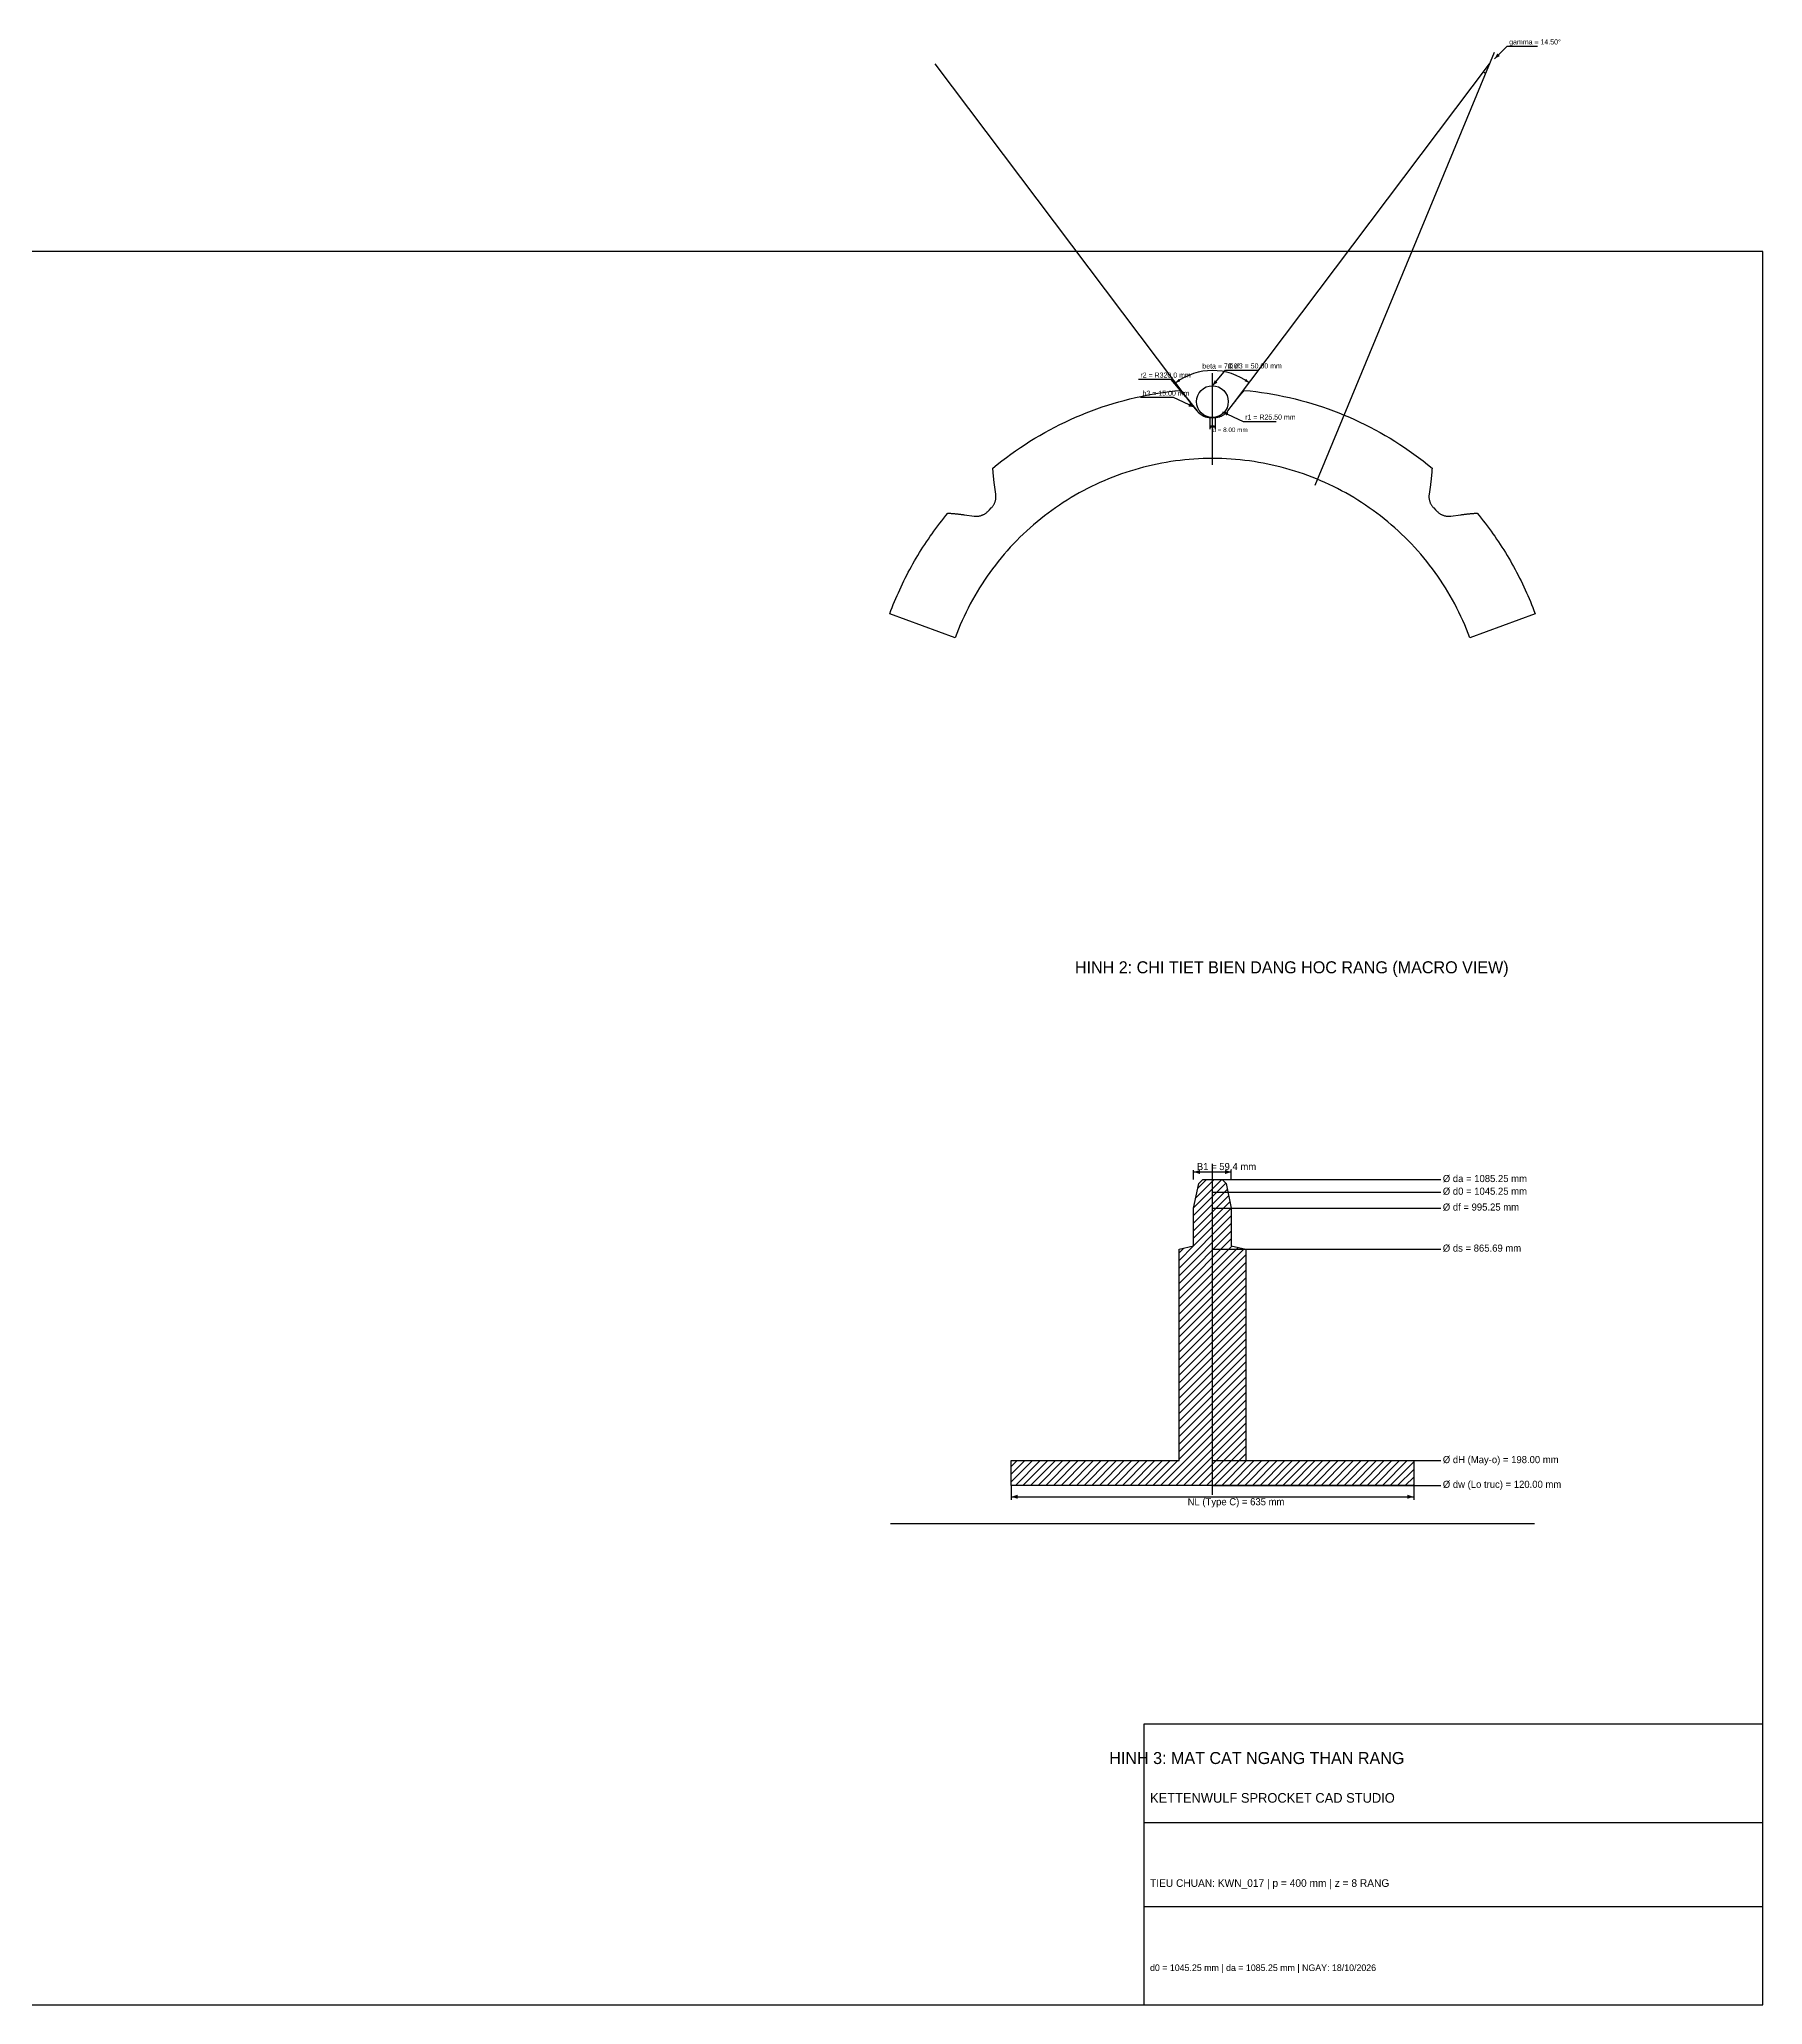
# Model space of a CAD drawing. Extents: x -954 to 4485, y -1384 to 1718.
# Drawn here: x 1765 to 4485, y -1384 to 1718 of the extents above; entities that cross this region are included whole.
import ezdxf

# ---------------------------------------------------------------- set-up
doc = ezdxf.new("R2010")
doc.units = 0
for name, color, linetype in [('CENTER_LINES', 1, 'CONTINUOUS'), ('DIM_BETA', 4, 'CONTINUOUS'), ('DIM_GAMMA', 30, 'CONTINUOUS'), ('DIM_H3', 3, 'CONTINUOUS'), ('DIM_R1', 1, 'CONTINUOUS'), ('DIM_R2', 6, 'CONTINUOUS'), ('DIM_ROLLER', 7, 'CONTINUOUS'), ('DIM_U', 2, 'CONTINUOUS'), ('DRAWING_BORDER', 7, 'CONTINUOUS'), ('GAP_BED_R1', 1, 'CONTINUOUS'), ('GAP_BOTTOM_U', 2, 'CONTINUOUS'), ('GAP_CREST_R2', 6, 'CONTINUOUS'), ('GAP_FLANK_H3', 3, 'CONTINUOUS'), ('GAP_RIM_BODY', 8, 'CONTINUOUS'), ('SEATED_ROLLER', 7, 'CONTINUOUS'), ('SECTION_CONTOUR', 7, 'CONTINUOUS'), ('SECTION_DIMS', 2, 'CONTINUOUS'), ('SECTION_HATCH', 8, 'CONTINUOUS'), ('SECTION_REFS', 4, 'CONTINUOUS'), ('TITLE_BLOCK', 7, 'CONTINUOUS')]:
    doc.layers.add(name, color=color, linetype=linetype)

msp = doc.modelspace()

# ---------------------------------------------------------------- linework, layer by layer
at = {"layer": 'CENTER_LINES'}
for p, q in [((3778.378, 1014.675), (4061.541, 1698.291)), ((3616.563, 1046.862), (3616.563, 1191.644)), ((3616.563, -579.019), (3616.563, -56.394)), ((3108.563, -624.019), (4124.563, -624.019))]:
    msp.add_line(p, q, dxfattribs=at)
at = {"layer": 'DIM_BETA'}
for p, q in [((3583.171, 1143.777), (3179.239, 1679.813)), ((3649.955, 1143.777), (4053.887, 1679.813))]:
    msp.add_line(p, q, dxfattribs=at)
msp.add_arc((3616.563, 1099.464), 96.118, 53, 127, dxfattribs=at)
for points in [[(3558.717, 1176.228), (3562.984, 1182.264), (3565.696, 1178.665)], [(3674.409, 1176.228), (3667.43, 1178.665), (3670.142, 1182.264)]]:
    msp.add_solid(points, dxfattribs=at)
at = {"layer": 'DIM_GAMMA'}
for p, q in [((4061.762, 1687.688), (4081.561, 1707.487)), ((4081.561, 1707.487), (4129.561, 1707.487))]:
    msp.add_line(p, q, dxfattribs=at)
msp.add_arc((4053.887, 1679.813), 15.75, 233, 247.5, dxfattribs=at)
msp.add_solid([(4061.762, 1687.688), (4065.993, 1695.902), (4069.976, 1691.919)], dxfattribs=at)
at = {"layer": 'DIM_H3'}
for p, q in [((3555.057, 1153.002), (3503.057, 1153.002)), ((3587.684, 1137.788), (3555.057, 1153.002))]:
    msp.add_line(p, q, dxfattribs=at)
msp.add_solid([(3587.684, 1137.788), (3578.519, 1138.955), (3580.899, 1144.059)], dxfattribs=at)
at = {"layer": 'DIM_R1'}
for p, q in [((3632.4, 1130.569), (3665.027, 1115.355)), ((3665.027, 1115.355), (3717.027, 1115.355))]:
    msp.add_line(p, q, dxfattribs=at)
msp.add_solid([(3632.4, 1130.569), (3641.566, 1129.402), (3639.186, 1124.298)], dxfattribs=at)
at = {"layer": 'DIM_R2'}
for p, q in [((3551.603, 1181.623), (3499.603, 1181.623)), ((3574.743, 1154.045), (3551.603, 1181.623))]:
    msp.add_line(p, q, dxfattribs=at)
msp.add_solid([(3574.743, 1154.045), (3566.929, 1158.976), (3571.244, 1162.596)], dxfattribs=at)
at = {"layer": 'DIM_ROLLER'}
for p, q in [((3616.563, 1171.644), (3637.132, 1196.158)), ((3637.132, 1196.158), (3689.132, 1196.158))]:
    msp.add_line(p, q, dxfattribs=at)
msp.add_solid([(3616.563, 1171.644), (3620.062, 1180.195), (3624.377, 1176.575)], dxfattribs=at)
at = {"layer": 'DIM_U'}
for p, q in [((3612.563, 1121.644), (3612.563, 1103.244)), ((3620.563, 1121.644), (3620.563, 1103.244)), ((3612.563, 1107.244), (3620.563, 1107.244))]:
    msp.add_line(p, q, dxfattribs=at)
for points in [[(3612.563, 1107.244), (3619.603, 1109.497), (3619.603, 1104.991)], [(3620.563, 1107.244), (3613.523, 1104.991), (3613.523, 1109.497)]]:
    msp.add_solid(points, dxfattribs=at)
at = {"layer": 'DRAWING_BORDER'}
msp.add_lwpolyline([(-953.938, -1383.694), (4484.763, -1383.694), (4484.763, 1383.694), (-953.938, 1383.694)], close=True, dxfattribs=at)
at = {"layer": 'GAP_BED_R1'}
for points in [[(3612.563, 1121.644), (3611.62, 1121.662), (3610.678, 1121.714), (3609.738, 1121.801), (3608.803, 1121.923), (3607.872, 1122.079), (3606.948, 1122.27), (3606.032, 1122.495), (3605.125, 1122.753), (3604.227, 1123.045), (3603.342, 1123.37), (3602.468, 1123.727), (3601.609, 1124.117), (3600.765, 1124.538), (3599.937, 1124.99), (3599.126, 1125.472), (3598.333, 1125.984), (3597.56, 1126.525), (3596.808, 1127.094), (3596.077, 1127.69), (3595.368, 1128.314), (3594.683, 1128.963), (3594.023, 1129.636), (3593.388, 1130.334), (3592.779, 1131.055)], [(3620.563, 1121.644), (3621.506, 1121.662), (3622.448, 1121.714), (3623.388, 1121.801), (3624.323, 1121.923), (3625.254, 1122.079), (3626.178, 1122.27), (3627.094, 1122.495), (3628.001, 1122.753), (3628.899, 1123.045), (3629.784, 1123.37), (3630.658, 1123.727), (3631.517, 1124.117), (3632.361, 1124.538), (3633.189, 1124.99), (3634, 1125.472), (3634.793, 1125.984), (3635.566, 1126.525), (3636.318, 1127.094), (3637.049, 1127.69), (3637.758, 1128.314), (3638.442, 1128.963), (3639.103, 1129.636), (3639.738, 1130.334), (3640.347, 1131.055)]]:
    msp.add_lwpolyline(points, dxfattribs=at)
at = {"layer": 'GAP_BOTTOM_U'}
msp.add_line((3612.563, 1121.644), (3620.563, 1121.644), dxfattribs=at)
at = {"layer": 'GAP_CREST_R2'}
for points in [[(3583.171, 1143.777), (3582.529, 1144.625), (3581.885, 1145.471), (3581.239, 1146.315), (3580.589, 1147.156), (3579.937, 1147.995), (3579.282, 1148.832), (3578.624, 1149.667), (3577.963, 1150.5), (3577.3, 1151.331), (3576.634, 1152.159), (3575.965, 1152.985), (3575.293, 1153.809), (3574.619, 1154.631), (3573.941, 1155.45), (3573.262, 1156.267), (3572.579, 1157.082), (3571.894, 1157.895), (3571.206, 1158.705), (3570.515, 1159.513), (3569.822, 1160.319), (3569.126, 1161.122), (3568.427, 1161.923), (3567.726, 1162.722), (3567.022, 1163.519), (3566.315, 1164.313)], [(3649.955, 1143.777), (3650.597, 1144.625), (3651.24, 1145.471), (3651.887, 1146.315), (3652.537, 1147.156), (3653.189, 1147.995), (3653.844, 1148.832), (3654.502, 1149.667), (3655.163, 1150.5), (3655.826, 1151.331), (3656.492, 1152.159), (3657.161, 1152.985), (3657.833, 1153.809), (3658.507, 1154.631), (3659.185, 1155.45), (3659.864, 1156.267), (3660.547, 1157.082), (3661.232, 1157.895), (3661.92, 1158.705), (3662.611, 1159.513), (3663.304, 1160.319), (3664, 1161.122), (3664.699, 1161.923), (3665.4, 1162.722), (3666.104, 1163.519), (3666.811, 1164.313)]]:
    msp.add_lwpolyline(points, dxfattribs=at)
at = {"layer": 'GAP_FLANK_H3'}
for p, q in [((3592.198, 1131.798), (3583.171, 1143.777)), ((3640.928, 1131.798), (3649.955, 1143.777))]:
    msp.add_line(p, q, dxfattribs=at)
at = {"layer": 'GAP_RIM_BODY'}
msp.add_lwpolyline([(3107.477, 811.831), (3109.269, 816.62), (3111.106, 821.391), (3112.989, 826.145), (3114.916, 830.882), (3116.887, 835.6), (3118.903, 840.299), (3120.963, 844.979), (3123.067, 849.639), (3125.215, 854.279), (3127.407, 858.899), (3129.642, 863.498), (3131.92, 868.075), (3134.242, 872.631), (3136.606, 877.165), (3139.012, 881.677), (3141.461, 886.165), (3143.953, 890.63), (3146.486, 895.072), (3149.061, 899.49), (3151.678, 903.883), (3154.335, 908.251), (3157.034, 912.594), (3159.774, 916.911), (3162.554, 921.203), (3165.375, 925.468), (3168.235, 929.706), (3171.136, 933.917), (3174.076, 938.1), (3177.055, 942.256), (3180.073, 946.383), (3183.13, 950.482), (3186.226, 954.552), (3189.359, 958.592), (3192.531, 962.603), (3195.74, 966.584), (3198.987, 970.534), (3200.048, 970.472), (3201.109, 970.407), (3202.17, 970.338), (3203.231, 970.265), (3204.291, 970.189), (3205.351, 970.11), (3206.411, 970.027), (3207.47, 969.94), (3208.529, 969.85), (3209.588, 969.757), (3210.647, 969.659), (3211.705, 969.559), (3212.763, 969.455), (3213.82, 969.347), (3214.877, 969.236), (3215.934, 969.121), (3216.99, 969.003), (3218.046, 968.881), (3219.102, 968.756), (3220.157, 968.628), (3221.212, 968.495), (3222.266, 968.36), (3223.32, 968.221), (3224.373, 968.078), (3225.426, 967.932), (3240.28, 965.844), (3241.217, 965.73), (3242.157, 965.651), (3243.099, 965.606), (3244.043, 965.597), (3244.986, 965.622), (3245.927, 965.682), (3246.866, 965.777), (3247.801, 965.907), (3248.73, 966.071), (3249.652, 966.27), (3250.567, 966.502), (3251.472, 966.768), (3252.366, 967.067), (3253.249, 967.4), (3254.12, 967.764), (3254.976, 968.161), (3255.816, 968.589), (3256.641, 969.048), (3257.448, 969.537), (3258.236, 970.056), (3259.004, 970.603), (3259.752, 971.178), (3260.478, 971.781), (3261.181, 972.41), (3261.86, 973.065), (3264.689, 975.893), (3267.517, 978.722), (3268.172, 979.401), (3268.801, 980.104), (3269.404, 980.83), (3269.979, 981.578), (3270.526, 982.346), (3271.045, 983.134), (3271.534, 983.941), (3271.993, 984.766), (3272.421, 985.606), (3272.817, 986.462), (3273.182, 987.332), (3273.514, 988.216), (3273.814, 989.11), (3274.08, 990.015), (3274.312, 990.93), (3274.511, 991.852), (3274.675, 992.781), (3274.805, 993.716), (3274.9, 994.654), (3274.96, 995.596), (3274.985, 996.539), (3274.976, 997.483), (3274.931, 998.425), (3274.852, 999.365), (3274.738, 1000.302), (3272.65, 1015.156), (3272.504, 1016.209), (3272.361, 1017.262), (3272.222, 1018.316), (3272.087, 1019.37), (3271.954, 1020.425), (3271.826, 1021.48), (3271.7, 1022.536), (3271.579, 1023.591), (3271.461, 1024.648), (3271.346, 1025.705), (3271.235, 1026.762), (3271.127, 1027.819), (3271.023, 1028.877), (3270.922, 1029.935), (3270.825, 1030.994), (3270.732, 1032.053), (3270.642, 1033.112), (3270.555, 1034.171), (3270.472, 1035.231), (3270.393, 1036.291), (3270.317, 1037.351), (3270.244, 1038.412), (3270.175, 1039.473), (3270.11, 1040.534), (3270.048, 1041.595), (3277.055, 1047.311), (3284.156, 1052.91), (3291.349, 1058.39), (3298.632, 1063.749), (3306.004, 1068.986), (3313.462, 1074.099), (3321.004, 1079.087), (3328.629, 1083.949), (3336.333, 1088.683), (3344.115, 1093.289), (3351.973, 1097.764), (3359.904, 1102.107), (3367.906, 1106.318), (3375.978, 1110.394), (3384.116, 1114.336), (3392.319, 1118.141), (3400.584, 1121.809), (3408.909, 1125.339), (3417.292, 1128.73), (3425.73, 1131.981), (3434.221, 1135.09), (3442.763, 1138.058), (3451.353, 1140.882), (3459.989, 1143.564), (3468.669, 1146.101), (3477.389, 1148.493), (3486.148, 1150.739), (3494.944, 1152.839), (3503.773, 1154.792), (3512.633, 1156.598), (3521.522, 1158.256), (3530.438, 1159.766), (3539.378, 1161.127), (3548.339, 1162.338), (3557.319, 1163.4), (3566.315, 1164.313), (3567.022, 1163.519), (3567.726, 1162.722), (3568.427, 1161.923), (3569.126, 1161.122), (3569.822, 1160.319), (3570.515, 1159.513), (3571.206, 1158.705), (3571.894, 1157.895), (3572.579, 1157.082), (3573.262, 1156.267), (3573.941, 1155.45), (3574.619, 1154.631), (3575.293, 1153.809), (3575.965, 1152.985), (3576.634, 1152.159), (3577.3, 1151.331), (3577.963, 1150.5), (3578.624, 1149.667), (3579.282, 1148.832), (3579.937, 1147.995), (3580.589, 1147.156), (3581.239, 1146.315), (3581.885, 1145.471), (3582.529, 1144.625), (3583.171, 1143.777), (3592.198, 1131.798), (3592.779, 1131.055), (3593.388, 1130.334), (3594.023, 1129.636), (3594.683, 1128.963), (3595.368, 1128.314), (3596.077, 1127.69), (3596.808, 1127.094), (3597.56, 1126.525), (3598.333, 1125.984), (3599.126, 1125.472), (3599.937, 1124.99), (3600.765, 1124.538), (3601.609, 1124.117), (3602.468, 1123.727), (3603.342, 1123.37), (3604.227, 1123.045), (3605.125, 1122.753), (3606.032, 1122.495), (3606.948, 1122.27), (3607.872, 1122.079), (3608.803, 1121.923), (3609.738, 1121.801), (3610.678, 1121.714), (3611.62, 1121.662), (3612.563, 1121.644), (3616.563, 1121.644), (3620.563, 1121.644), (3621.506, 1121.662), (3622.448, 1121.714), (3623.388, 1121.801), (3624.323, 1121.923), (3625.254, 1122.079), (3626.178, 1122.27), (3627.094, 1122.495), (3628.001, 1122.753), (3628.899, 1123.045), (3629.784, 1123.37), (3630.658, 1123.727), (3631.517, 1124.117), (3632.361, 1124.538), (3633.189, 1124.99), (3634, 1125.472), (3634.793, 1125.984), (3635.566, 1126.525), (3636.318, 1127.094), (3637.049, 1127.69), (3637.758, 1128.314), (3638.442, 1128.963), (3639.103, 1129.636), (3639.738, 1130.334), (3640.347, 1131.055), (3640.928, 1131.798), (3649.955, 1143.777), (3650.597, 1144.625), (3651.24, 1145.471), (3651.887, 1146.315), (3652.537, 1147.156), (3653.189, 1147.995), (3653.844, 1148.832), (3654.502, 1149.667), (3655.163, 1150.5), (3655.826, 1151.331), (3656.492, 1152.159), (3657.161, 1152.985), (3657.833, 1153.809), (3658.507, 1154.631), (3659.185, 1155.45), (3659.864, 1156.267), (3660.547, 1157.082), (3661.232, 1157.895), (3661.92, 1158.705), (3662.611, 1159.513), (3663.304, 1160.319), (3664, 1161.122), (3664.699, 1161.923), (3665.4, 1162.722), (3666.104, 1163.519), (3666.811, 1164.313), (3675.807, 1163.4), (3684.787, 1162.338), (3693.748, 1161.127), (3702.688, 1159.766), (3711.604, 1158.256), (3720.493, 1156.598), (3729.353, 1154.792), (3738.182, 1152.839), (3746.978, 1150.739), (3755.737, 1148.493), (3764.457, 1146.101), (3773.137, 1143.564), (3781.773, 1140.882), (3790.363, 1138.058), (3798.905, 1135.09), (3807.396, 1131.981), (3815.834, 1128.73), (3824.217, 1125.339), (3832.542, 1121.809), (3840.807, 1118.141), (3849.01, 1114.336), (3857.148, 1110.394), (3865.22, 1106.318), (3873.222, 1102.107), (3881.153, 1097.764), (3889.011, 1093.289), (3896.793, 1088.683), (3904.497, 1083.949), (3912.122, 1079.087), (3919.664, 1074.099), (3927.122, 1068.986), (3934.494, 1063.749), (3941.777, 1058.39), (3948.97, 1052.91), (3956.071, 1047.311), (3963.078, 1041.595), (3963.016, 1040.534), (3962.951, 1039.473), (3962.882, 1038.412), (3962.809, 1037.351), (3962.733, 1036.291), (3962.654, 1035.231), (3962.571, 1034.171), (3962.484, 1033.112), (3962.394, 1032.053), (3962.301, 1030.994), (3962.203, 1029.935), (3962.103, 1028.877), (3961.999, 1027.819), (3961.891, 1026.762), (3961.78, 1025.705), (3961.665, 1024.648), (3961.547, 1023.591), (3961.425, 1022.536), (3961.3, 1021.48), (3961.172, 1020.425), (3961.039, 1019.37), (3960.904, 1018.316), (3960.765, 1017.262), (3960.622, 1016.209), (3960.476, 1015.156), (3958.388, 1000.302), (3958.274, 999.365), (3958.195, 998.425), (3958.15, 997.483), (3958.141, 996.539), (3958.166, 995.596), (3958.226, 994.654), (3958.321, 993.716), (3958.451, 992.781), (3958.615, 991.852), (3958.814, 990.93), (3959.046, 990.015), (3959.312, 989.11), (3959.611, 988.216), (3959.944, 987.332), (3960.308, 986.462), (3960.705, 985.606), (3961.133, 984.766), (3961.592, 983.941), (3962.081, 983.134), (3962.6, 982.346), (3963.147, 981.578), (3963.722, 980.83), (3964.325, 980.104), (3964.954, 979.401), (3965.609, 978.722), (3968.437, 975.893), (3971.266, 973.065), (3971.945, 972.41), (3972.648, 971.781), (3973.374, 971.178), (3974.122, 970.603), (3974.89, 970.056), (3975.678, 969.537), (3976.485, 969.048), (3977.31, 968.589), (3978.15, 968.161), (3979.006, 967.764), (3979.876, 967.4), (3980.76, 967.067), (3981.654, 966.768), (3982.559, 966.502), (3983.474, 966.27), (3984.396, 966.071), (3985.325, 965.907), (3986.26, 965.777), (3987.198, 965.682), (3988.14, 965.622), (3989.083, 965.597), (3990.027, 965.606), (3990.969, 965.651), (3991.909, 965.73), (3992.846, 965.844), (4007.7, 967.932), (4008.753, 968.078), (4009.806, 968.221), (4010.86, 968.36), (4011.914, 968.495), (4012.969, 968.628), (4014.024, 968.756), (4015.08, 968.881), (4016.135, 969.003), (4017.192, 969.121), (4018.249, 969.236), (4019.306, 969.347), (4020.363, 969.455), (4021.421, 969.559), (4022.479, 969.659), (4023.538, 969.757), (4024.597, 969.85), (4025.656, 969.94), (4026.715, 970.027), (4027.775, 970.11), (4028.835, 970.189), (4029.895, 970.265), (4030.956, 970.338), (4032.017, 970.407), (4033.078, 970.472), (4034.139, 970.534), (4037.385, 966.584), (4040.595, 962.603), (4043.766, 958.592), (4046.9, 954.552), (4049.996, 950.482), (4053.053, 946.383), (4056.071, 942.256), (4059.05, 938.1), (4061.99, 933.917), (4064.891, 929.706), (4067.751, 925.468), (4070.572, 921.203), (4073.352, 916.911), (4076.092, 912.594), (4078.791, 908.251), (4081.448, 903.883), (4084.065, 899.49), (4086.64, 895.072), (4089.173, 890.63), (4091.664, 886.165), (4094.114, 881.677), (4096.52, 877.165), (4098.884, 872.631), (4101.206, 868.075), (4103.484, 863.498), (4105.719, 858.899), (4107.911, 854.279), (4110.058, 849.639), (4112.163, 844.979), (4114.223, 840.299), (4116.239, 835.6), (4118.21, 830.882), (4120.137, 826.145), (4122.019, 821.391), (4123.857, 816.62), (4125.649, 811.831), (4022.652, 773.833), (4020.061, 780.678), (4017.355, 787.477), (4014.534, 794.23), (4011.599, 800.934), (4008.552, 807.588), (4005.392, 814.189), (4002.121, 820.736), (3998.74, 827.226), (3995.25, 833.659), (3991.652, 840.031), (3987.946, 846.342), (3984.134, 852.589), (3980.217, 858.771), (3976.196, 864.886), (3972.072, 870.932), (3967.847, 876.907), (3963.521, 882.81), (3959.096, 888.639), (3954.573, 894.393), (3949.954, 900.069), (3945.239, 905.666), (3940.43, 911.183), (3935.529, 916.617), (3930.536, 921.968), (3925.454, 927.234), (3920.283, 932.413), (3915.026, 937.504), (3909.683, 942.505), (3904.256, 947.416), (3898.747, 952.233), (3893.158, 956.957), (3887.489, 961.586), (3881.743, 966.119), (3875.922, 970.553), (3870.026, 974.889), (3864.057, 979.124), (3858.018, 983.257), (3851.91, 987.288), (3845.734, 991.215), (3839.493, 995.038), (3833.189, 998.754), (3826.822, 1002.363), (3820.395, 1005.863), (3813.91, 1009.255), (3807.369, 1012.537), (3800.773, 1015.707), (3794.124, 1018.765), (3787.425, 1021.711), (3780.677, 1024.543), (3773.882, 1027.26), (3767.041, 1029.863), (3760.158, 1032.349), (3753.234, 1034.718), (3746.271, 1036.97), (3739.271, 1039.104), (3732.235, 1041.119), (3725.167, 1043.015), (3718.067, 1044.792), (3710.939, 1046.448), (3703.783, 1047.983), (3696.603, 1049.397), (3689.399, 1050.689), (3682.175, 1051.86), (3674.932, 1052.908), (3667.673, 1053.834), (3660.398, 1054.636), (3653.112, 1055.316), (3645.814, 1055.872), (3638.509, 1056.305), (3631.197, 1056.614), (3623.881, 1056.8), (3616.563, 1056.862), (3609.245, 1056.8), (3601.929, 1056.614), (3594.617, 1056.305), (3587.311, 1055.872), (3580.014, 1055.316), (3572.728, 1054.636), (3565.453, 1053.834), (3558.194, 1052.908), (3550.951, 1051.86), (3543.727, 1050.689), (3536.523, 1049.397), (3529.343, 1047.983), (3522.187, 1046.448), (3515.059, 1044.792), (3507.959, 1043.015), (3500.891, 1041.119), (3493.855, 1039.104), (3486.855, 1036.97), (3479.892, 1034.718), (3472.968, 1032.349), (3466.084, 1029.863), (3459.244, 1027.26), (3452.449, 1024.543), (3445.701, 1021.711), (3439.002, 1018.765), (3432.353, 1015.707), (3425.757, 1012.537), (3419.216, 1009.255), (3412.731, 1005.863), (3406.304, 1002.363), (3399.937, 998.754), (3393.632, 995.038), (3387.392, 991.215), (3381.216, 987.288), (3375.108, 983.257), (3369.069, 979.124), (3363.1, 974.889), (3357.204, 970.553), (3351.383, 966.119), (3345.637, 961.586), (3339.968, 956.957), (3334.379, 952.233), (3328.87, 947.416), (3323.443, 942.505), (3318.1, 937.504), (3312.843, 932.413), (3307.672, 927.234), (3302.59, 921.968), (3297.597, 916.617), (3292.696, 911.183), (3287.887, 905.666), (3283.172, 900.069), (3278.553, 894.393), (3274.03, 888.639), (3269.605, 882.81), (3265.279, 876.907), (3261.054, 870.932), (3256.93, 864.886), (3252.909, 858.771), (3248.992, 852.589), (3245.18, 846.342), (3241.474, 840.031), (3237.876, 833.659), (3234.386, 827.226), (3231.005, 820.736), (3227.734, 814.189), (3224.574, 807.588), (3221.526, 800.934), (3218.592, 794.23), (3215.771, 787.477), (3213.065, 780.678), (3210.474, 773.833)], close=True, dxfattribs=at)
at = {"layer": 'SEATED_ROLLER'}
msp.add_circle((3616.563, 1146.644), 25, dxfattribs=at)
at = {"layer": 'SECTION_CONTOUR'}
msp.add_lwpolyline([(3299.063, -564.019), (3299.063, -525.019), (3563.863, -525.019), (3563.863, -191.176), (3586.863, -186.176), (3586.863, -126.394), (3595.179, -87.334), (3601.119, -81.394), (3632.007, -81.394), (3637.947, -87.334), (3646.263, -126.394), (3646.263, -186.176), (3669.263, -191.176), (3669.263, -525.019), (3934.063, -525.019), (3934.063, -564.019)], close=True, dxfattribs=at)
at = {"layer": 'SECTION_DIMS'}
for p, q in [((3586.863, -81.394), (3586.863, -66.394)), ((3586.863, -69.394), (3646.263, -69.394)), ((3646.263, -81.394), (3646.263, -66.394)), ((3299.063, -564.019), (3299.063, -587.019)), ((3299.063, -582.019), (3934.063, -582.019)), ((3934.063, -564.019), (3934.063, -587.019))]:
    msp.add_line(p, q, dxfattribs=at)
for points in [[(3586.863, -69.394), (3596.719, -66.24), (3596.719, -72.548)], [(3646.263, -69.394), (3636.407, -72.548), (3636.407, -66.24)], [(3299.063, -582.019), (3308.919, -578.865), (3308.919, -585.173)], [(3934.063, -582.019), (3924.207, -585.173), (3924.207, -578.865)]]:
    msp.add_solid(points, dxfattribs=at)
at = {"layer": 'SECTION_HATCH'}
for p, q in [((3586.863, -137.879), (3637.678, -87.065)), ((3587.02, -125.657), (3631.283, -81.394)), ((3590.283, -110.328), (3619.217, -81.394)), ((3593.547, -94.998), (3607.152, -81.394)), ((3586.863, -149.945), (3639.97, -96.838)), ((3586.863, -162.011), (3642.088, -106.785)), ((3586.863, -174.076), (3644.206, -116.733)), ((3563.863, -221.208), (3646.263, -138.808)), ((3563.863, -233.273), (3646.263, -150.873)), ((3586.863, -186.142), (3646.263, -126.742)), ((3563.863, -245.339), (3646.263, -162.939)), ((3563.863, -257.405), (3646.263, -175.005)), ((3563.863, -209.142), (3586.819, -186.186)), ((3563.863, -269.47), (3646.997, -186.336)), ((3563.863, -281.536), (3656.908, -188.49)), ((3563.863, -197.076), (3571.402, -189.537)), ((3563.863, -293.601), (3666.819, -190.645)), ((3563.863, -305.667), (3669.263, -200.267)), ((3563.863, -317.733), (3669.263, -212.333)), ((3563.863, -329.798), (3669.263, -224.398)), ((3563.863, -341.864), (3669.263, -236.464)), ((3563.863, -353.93), (3669.263, -248.53)), ((3563.863, -365.995), (3669.263, -260.595)), ((3563.863, -378.061), (3669.263, -272.661)), ((3563.863, -390.126), (3669.263, -284.726)), ((3563.863, -402.192), (3669.263, -296.792)), ((3563.863, -414.258), (3669.263, -308.858)), ((3563.863, -426.323), (3669.263, -320.923)), ((3563.863, -438.389), (3669.263, -332.989)), ((3563.863, -450.455), (3669.263, -345.055)), ((3563.863, -462.52), (3669.263, -357.12)), ((3563.863, -474.586), (3669.263, -369.186)), ((3563.863, -486.651), (3669.263, -381.251)), ((3563.863, -498.717), (3669.263, -393.317)), ((3534.758, -564.019), (3669.263, -429.514)), ((3563.863, -510.783), (3669.263, -405.383)), ((3563.863, -522.848), (3669.263, -417.448)), ((3546.824, -564.019), (3669.263, -441.58)), ((3558.889, -564.019), (3669.263, -453.645)), ((3570.955, -564.019), (3669.263, -465.711)), ((3583.021, -564.019), (3669.263, -477.777)), ((3595.086, -564.019), (3669.263, -489.842)), ((3299.063, -534.27), (3308.314, -525.019)), ((3299.063, -546.336), (3320.38, -525.019)), ((3299.063, -558.401), (3332.445, -525.019)), ((3305.511, -564.019), (3344.511, -525.019)), ((3317.577, -564.019), (3356.577, -525.019)), ((3329.642, -564.019), (3368.642, -525.019)), ((3341.708, -564.019), (3380.708, -525.019)), ((3353.774, -564.019), (3392.774, -525.019)), ((3365.839, -564.019), (3404.839, -525.019)), ((3377.905, -564.019), (3416.905, -525.019)), ((3389.97, -564.019), (3428.97, -525.019)), ((3402.036, -564.019), (3441.036, -525.019)), ((3414.102, -564.019), (3453.102, -525.019)), ((3426.167, -564.019), (3465.167, -525.019)), ((3438.233, -564.019), (3477.233, -525.019)), ((3450.299, -564.019), (3489.299, -525.019)), ((3462.364, -564.019), (3501.364, -525.019)), ((3474.43, -564.019), (3513.43, -525.019)), ((3486.495, -564.019), (3525.495, -525.019)), ((3498.561, -564.019), (3537.561, -525.019)), ((3510.627, -564.019), (3549.627, -525.019)), ((3522.692, -564.019), (3561.692, -525.019)), ((3607.152, -564.019), (3669.263, -501.908)), ((3619.217, -564.019), (3669.263, -513.973)), ((3631.283, -564.019), (3670.283, -525.019)), ((3643.349, -564.019), (3682.349, -525.019)), ((3655.414, -564.019), (3694.414, -525.019)), ((3667.48, -564.019), (3706.48, -525.019)), ((3679.546, -564.019), (3718.546, -525.019)), ((3691.611, -564.019), (3730.611, -525.019)), ((3703.677, -564.019), (3742.677, -525.019)), ((3715.742, -564.019), (3754.742, -525.019)), ((3727.808, -564.019), (3766.808, -525.019)), ((3739.874, -564.019), (3778.874, -525.019)), ((3751.939, -564.019), (3790.939, -525.019)), ((3764.005, -564.019), (3803.005, -525.019)), ((3776.071, -564.019), (3815.071, -525.019)), ((3788.136, -564.019), (3827.136, -525.019)), ((3800.202, -564.019), (3839.202, -525.019)), ((3812.267, -564.019), (3851.267, -525.019)), ((3824.333, -564.019), (3863.333, -525.019)), ((3836.399, -564.019), (3875.399, -525.019)), ((3848.464, -564.019), (3887.464, -525.019)), ((3860.53, -564.019), (3899.53, -525.019)), ((3872.596, -564.019), (3911.596, -525.019)), ((3884.661, -564.019), (3923.661, -525.019)), ((3896.727, -564.019), (3934.063, -526.683)), ((3908.793, -564.019), (3934.063, -538.749)), ((3920.858, -564.019), (3934.063, -550.814)), ((3932.924, -564.019), (3934.063, -562.88))]:
    msp.add_line(p, q, dxfattribs=at)
at = {"layer": 'SECTION_REFS'}
for p, q in [((3616.563, -81.394), (3977.063, -81.394)), ((3616.563, -101.394), (3977.063, -101.394)), ((3616.563, -126.394), (3977.063, -126.394)), ((3616.563, -191.176), (3977.063, -191.176)), ((3616.563, -525.019), (3977.063, -525.019)), ((3616.563, -564.019), (3977.063, -564.019))]:
    msp.add_line(p, q, dxfattribs=at)
at = {"layer": 'TITLE_BLOCK'}
for p, q in [((3508.038, -1095.886), (4484.763, -1095.886)), ((3508.038, -1228.72), (4484.763, -1228.72))]:
    msp.add_line(p, q, dxfattribs=at)
msp.add_lwpolyline([(3508.038, -1383.694), (4484.763, -1383.694), (4484.763, -940.912), (3508.038, -940.912)], close=True, dxfattribs=at)

# ---------------------------------------------------------------- texts
at = {"layer": 'DIM_BETA'}
msp.add_text('beta = 74.0%%d', height=8, dxfattribs=at).set_placement((3600.563, 1198.783))
at = {"layer": 'DIM_GAMMA'}
msp.add_text('gamma = 14.50%%d', height=8, dxfattribs=at).set_placement((4084.761, 1710.287))
at = {"layer": 'DIM_H3'}
msp.add_text('h3 = 15.00 mm', height=8, dxfattribs=at).set_placement((3506.257, 1155.802))
at = {"layer": 'DIM_R1'}
msp.add_text('r1 = R25.50 mm', height=8, dxfattribs=at).set_placement((3668.227, 1118.155))
at = {"layer": 'DIM_R2'}
msp.add_text('r2 = R320.0 mm', height=8, dxfattribs=at).set_placement((3502.803, 1184.423))
at = {"layer": 'DIM_ROLLER'}
msp.add_text('%%c d3 = 50.00 mm', height=8, dxfattribs=at).set_placement((3640.332, 1198.958))
at = {"layer": 'DIM_U'}
msp.add_text('u = 8.00 mm', height=7.2, dxfattribs=at).set_placement((3616.563, 1098.444))
at = {"layer": 'SECTION_DIMS'}
for s, p in [('B1 = 59.4 mm', (3591.923, -66.394)), ('%%c da = 1085.25 mm', (3980.063, -85.314)), ('%%c d0 = 1045.25 mm', (3980.063, -105.314)), ('%%c df = 995.25 mm', (3980.063, -130.314)), ('%%c ds = 865.69 mm', (3980.063, -195.096)), ('%%c dH (May-o) = 198.00 mm', (3980.063, -528.939)), ('%%c dw (Lo truc) = 120.00 mm', (3980.063, -567.939)), ('NL (Type C) = 635 mm', (3577.363, -595.459))]:
    msp.add_text(s, height=11.2, dxfattribs=at).set_placement(p)
at = {"layer": 'TITLE_BLOCK'}
for s, height, p in [('HINH 2: CHI TIET BIEN DANG HOC RANG (MACRO VIEW)', 18.992, (3399.513, 244.181)), ('HINH 3: MAT CAT NGANG THAN RANG', 18.992, (3453.775, -1003.857)), ('KETTENWULF SPROCKET CAD STUDIO', 15.2, (3518.038, -1064.891)), ('TIEU CHUAN: KWN_017 | p = 400 mm | z = 8 RANG', 12, (3518.038, -1197.726)), ('d0 = 1045.25 mm | da = 1085.25 mm | NGAY: 18/10/2026', 10.4, (3518.038, -1330.56))]:
    msp.add_text(s, height=height, dxfattribs=at).set_placement(p)

doc.saveas('drawing.dxf')
